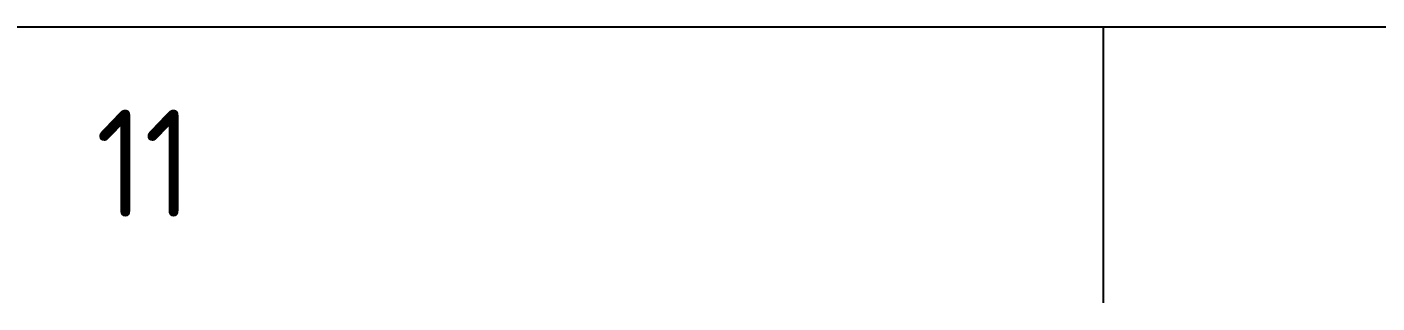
# Paper-space layout 'SHEET 3' of a CAD drawing. Header units: metres, sheet in millimetres. Extents: x -9 to 825, y -5 to 581.
# Drawn here: x 700.37 to 744.41, y -5.34 to 3.66 of the extents above; entities that cross this region are included whole.
import ezdxf
from ezdxf.enums import TextEntityAlignment as Align

# ---------------------------------------------------------------- set-up
doc = ezdxf.new("R2010")
doc.units = ezdxf.units.M
doc.layers.add('_User Miscellaneous1', color=7, linetype='Continuous')
doc.styles.add('iecISOCP', font='isocp.shx')
doc.styles.get("Standard").update_dxf_attribs({"font": 'arial.ttf'})

# ---------------------------------------------------------------- blocks, each defined once
blk = doc.blocks.new('A1_FRAME_TITLE')
at = {"layer": '_User Miscellaneous1', "linetype": 'Continuous'}
blk.add_line((744.228, 5.973), (744.228, -3.027), dxfattribs=at)
at = {"layer": '_User Miscellaneous1', "linetype": 'Continuous', "flags": 128}
blk.add_lwpolyline([(123.798, 5.973), (824.367, 5.973)], dxfattribs=at)
at = {"layer": '_User Miscellaneous1', "style": 'iecISOCP'}
blk.add_text('11', height=3.5, dxfattribs=at).set_placement((711.362, -0.22))
at = {"layer": '_User Miscellaneous1', "style": 'iecISOCP', "flags": 8}
blk.add_attdef('VERSION_NO', text='', height=2.5, rotation=90, dxfattribs=at).set_placement((302.037, 43.812), align=Align.MIDDLE_CENTER)
at = {"layer": '_User Miscellaneous1', "style": 'iecISOCP'}
for tag, p in [('CAP_NO', (513.188, 43.457)), ('IE_NUM', (513.05, 37.81)), ('REF_No_1', (335.241, 32.31)), ('REF_1', (362.523, 32.31)), ('HV_SWITCH', (513.463, 32.163)), ('GEN_WO', (441.708, 31.763)), ('REF_No_2', (335.241, 26.31)), ('REF_2', (362.523, 26.31)), ('OH_WO', (441.708, 25.812)), ('UBD_REF', (513.05, 25.828)), ('REF_No_3', (335.241, 20.31)), ('REF_3', (362.523, 20.31)), ('UG_WO', (441.708, 20.052)), ('GIS_MAP_No', (513.05, 20.043)), ('REF_No_4', (335.241, 14.31)), ('REF_4', (362.523, 14.31)), ('SUB_WO', (441.708, 13.812)), ('HV_OP_DIAG', (513.326, 14.199)), ('LGA', (512.945, 7.777)), ('ExportID', (9.082, 2.39))]:
    blk.add_attdef(tag, p, '', height=2.5, dxfattribs=at)
at = {"layer": '_User Miscellaneous1'}
blk.add_attdef('DRAFT_NUM', (44.903, 23.464), '', height=2.5, rotation=90, dxfattribs=at)
at = {"layer": '_User Miscellaneous1', "style": 'iecISOCP'}
for tag, height, p in [('T1', 3.5, (684.374, 39.465)), ('T2', 3.5, (684.374, 34.346)), ('scale', 2.5, (567.756, 33.269)), ('T3', 3.5, (684.374, 28.92)), ('DRAWN', 2.5, (567.756, 24.931)), ('T4', 3.5, (684.374, 23.657)), ('REV', 5, (820.054, 17.095)), ('T5', 3.5, (684.374, 18.231)), ('DATE', 2.5, (567.756, 16.88)), ('T6', 3.5, (684.374, 12.969)), ('DESIGN', 2.5, (605.617, 9.155)), ('CHD', 2.5, (567.756, 8.372))]:
    blk.add_attdef(tag, text='', height=height, dxfattribs=at).set_placement(p, align=Align.CENTER)
blk.add_attdef('NUM', text='', height=7, dxfattribs=at).set_placement((783.16, 16.997), align=Align.MIDDLE_CENTER)
for tag, p in [('NS', (790.712, 8.119)), ('SHTS', (805.412, 8.119))]:
    blk.add_attdef(tag, text='', height=2.5, dxfattribs=at).set_placement(p, align=Align.MIDDLE)
at = {"layer": '_User Miscellaneous1', "style": 'iecISOCP', "flags": 1}
for tag, p in [('ProjectType', (14.175, -26.797)), ('ProjectNumber', (23.56, -26.818)), ('DrawingNumber', (35.514, -26.803)), ('ProjectDescription', (47.564, -26.825)), ('ExportDate', (60.284, -26.789)), ('ExportUserName', (69.155, -26.8)), ('DesignerCompanyName', (81.484, -26.793)), ('ExportAreaOfInterest', (97.1, -26.813)), ('GIS_SUCCESS', (111.997, -26.78)), ('CAD_SUCCESS', (121.789, -26.783)), ('DEPOTCODE', (132.106, -26.877)), ('ExportCategories', (140.083, -26.797)), ('Comments', (154.385, -26.883))]:
    blk.add_attdef(tag, p, '', height=1, dxfattribs=at)

psp = doc.layouts.new('SHEET 3')

# ---------------------------------------------------------------- block references
at = {"layer": '_User Miscellaneous1'}
psp.add_blockref('A1_FRAME_TITLE', (-8.744, -2.316), dxfattribs=at)

doc.saveas('drawing.dxf')
